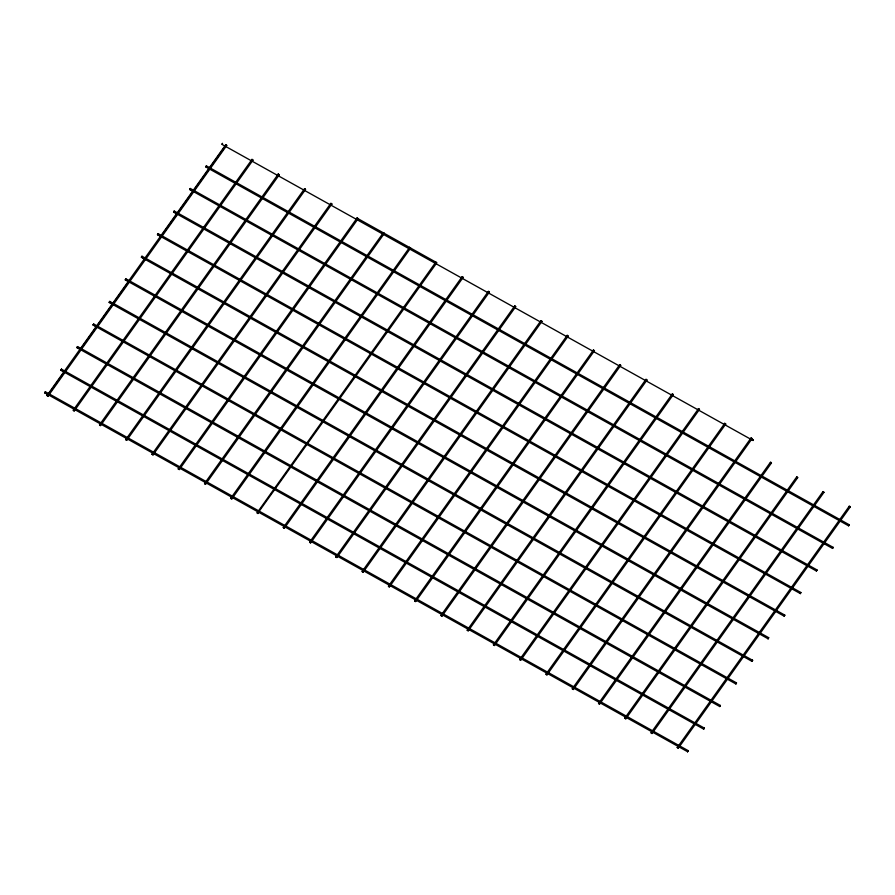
<?xml version="1.0" encoding="UTF-8"?>
<svg xmlns="http://www.w3.org/2000/svg" width="895" height="895" viewBox="0 0 895 895"><rect width="100%" height="100%" fill="white"/><g stroke="black" fill="none" stroke-linecap="round" stroke-linejoin="round"><path stroke-width="1.34" d="M687.561 751.699L44.784 392.849L44.94 392.278L45.365 391.764L688.177 750.648L687.595 751.733L688.177 750.648M93.706 324.091L93.058 325.053L93.673 324.001L736.484 682.874L736.328 683.444L735.903 683.959L93.136 325.075M125.904 278.904L125.289 279.9L125.882 278.815L768.693 637.688L768.078 638.75L768.693 637.688M800.354 593.586L157.498 234.714L157.654 234.143L158.079 233.64L800.891 592.512L800.287 593.564L800.891 592.512M190.322 188.543L189.751 189.527L832.518 548.411L832.943 547.908L833.1 547.326L190.288 188.453L189.706 189.539M719.77 706.524L720.385 705.461L719.793 706.547L76.981 347.674L77.138 347.092L77.574 346.589L720.385 705.461M752.001 661.36L752.583 660.286L752.001 661.36L109.19 302.488L109.347 301.917L109.772 301.402L752.583 660.286M784.177 616.152L784.792 615.1L784.21 616.185L141.399 257.312L141.555 256.731L141.981 256.227L784.792 615.1M816.385 570.976L817.001 569.925L816.408 570.999L173.596 212.126L173.753 211.556L174.189 211.041L817.001 569.925M47.055 395.467L47.994 396.239L226.726 145.482L226.39 144.9L225.73 144.755L46.987 395.512L48.017 396.172M251.998 159.422L73.256 410.178L73.591 410.749L74.263 410.894L252.994 160.138L251.998 159.422L252.994 160.138M74.263 410.894L73.312 410.134M278.255 174.077L99.524 424.834L99.86 425.416L100.52 425.561L279.262 174.805L278.255 174.077L279.262 174.805M100.52 425.561L99.58 424.801M225.73 144.755L226.726 145.482M125.759 439.568L304.524 188.744L305.184 188.89L305.519 189.471L126.788 440.228L125.759 439.568L126.788 440.228M152.027 454.235L330.792 203.411L331.452 203.557L331.788 204.127L153.045 454.884L152.027 454.235L153.045 454.884M178.284 468.89L357.049 218.067L357.72 218.223L358.056 218.794L179.313 469.551L178.284 468.89L179.313 469.551M304.524 188.744L305.519 189.471M383.373 232.689L204.575 483.49L204.91 484.072L205.581 484.217L384.313 233.461L383.295 232.801L384.313 233.461M205.581 484.217L204.642 483.445M409.642 247.356L230.843 498.157L231.178 498.728L231.839 498.873L410.581 248.116L409.552 247.467L410.581 248.116M231.839 498.873L230.899 498.112M358.056 218.794L357.049 218.067M435.899 262.022L257.1 512.813L257.581 513.484L436.872 262.716L357.027 218.134M258.107 513.54L257.167 512.779M283.346 527.547L462.111 276.723L462.771 276.868L463.107 277.45L284.375 528.207L283.346 527.547L284.375 528.207M309.603 542.213L488.368 291.39L489.039 291.535L489.375 292.106L310.632 542.862L309.603 542.213L310.632 542.862M335.871 556.869L514.636 306.045L515.296 306.191L515.632 306.772L336.9 557.529L335.871 556.869L336.9 557.529M462.077 276.79L463.107 277.45M540.96 320.667L362.162 571.469L362.497 572.039L363.157 572.196L541.9 321.439L540.871 320.779L541.9 321.439M363.157 572.196L362.218 571.424M488.346 291.457L489.375 292.106M567.229 335.334L388.43 586.135L388.766 586.706L389.426 586.851L568.168 336.095L567.139 335.446L568.168 336.095M389.426 586.851L388.486 586.091M593.486 349.99L414.687 600.791L415.023 601.373L415.694 601.518L594.425 350.762L593.407 350.102L594.425 350.762M415.694 601.518L414.687 600.791M440.955 615.458L441.951 616.174L620.694 365.428L620.358 364.847L619.687 364.701L440.955 615.458L441.951 616.174M467.19 630.192L645.955 379.368L646.615 379.514L646.951 380.084L468.219 630.841L467.19 630.192L468.242 630.774M493.458 644.847L672.223 394.024L672.883 394.169L673.219 394.751L494.487 645.508L493.458 644.847L494.487 645.508M619.664 364.768L620.694 365.428M698.547 408.646L519.749 659.447L520.084 660.018L520.745 660.163L699.487 409.407L698.458 408.758L699.487 409.407M520.745 660.163L519.749 659.447M645.933 379.435L646.951 380.084M724.805 423.313L546.006 674.114L546.342 674.685L547.013 674.83L725.744 424.073L724.726 423.424L725.744 424.073M547.013 674.83L546.006 674.114M572.274 688.77L573.27 689.497L752.013 438.74L751.677 438.158L751.017 438.013L572.274 688.77L573.27 689.497M598.598 703.392L599.538 704.152L771.434 463.006L771.098 462.424L770.427 462.279L598.542 703.436L599.56 704.085M624.777 718.17L796.695 476.945L797.356 477.091L797.691 477.661L625.806 718.819L624.777 718.17L625.829 718.752M751.017 438.013L752.013 438.74M823.02 491.568L651.068 732.759L651.403 733.341L652.063 733.486L823.959 492.328L822.93 491.668L823.959 492.328M652.063 733.486L651.124 732.714M770.405 462.346L771.434 463.006M677.302 747.493L849.221 506.268L849.892 506.413L850.25 506.928L678.332 748.142L677.302 747.493L678.332 748.142M796.673 477.013L797.691 477.661M849.221 506.268L850.25 506.928M44.784 392.849L45.365 391.764M60.882 370.261L61.498 369.21L60.882 370.261L703.694 729.134L704.275 728.049L703.694 729.134M76.981 347.674L77.574 346.589M109.235 302.476L109.772 301.402M141.444 257.301L142.003 256.25M157.498 234.714L158.079 233.64M173.596 212.126L174.212 211.075M222.173 144.117L222.519 143.301L221.904 144.352L753.019 440.485L753.366 439.669L753.019 440.485M226.256 144.822L161.044 236.314L157.766 234.479M189.885 189.404L193.253 191.127M44.963 392.715L48.33 394.449L64.429 371.85L61.151 370.015M849.019 524.873L848.617 525.824L849.198 524.738L206.387 165.866L205.962 166.369L205.805 166.951L848.617 525.824M833.1 547.326L832.518 548.411M205.85 166.94L206.421 165.888M736.484 682.874L735.903 683.959M331.788 204.127L330.792 203.411L331.81 204.06M515.576 306.817L514.636 306.045L515.665 306.705M673.163 394.796L672.223 394.024L673.241 394.684M768.1 638.773L125.289 279.9M540.871 320.779L541.922 321.361M173.865 211.891L177.143 213.715M141.656 257.066L144.945 258.901M125.557 279.654L128.835 281.489L80.528 349.263L77.25 347.428M109.459 302.253L112.736 304.076M93.348 324.84L96.638 326.675M61.498 369.21L704.275 728.049"/></g></svg>
